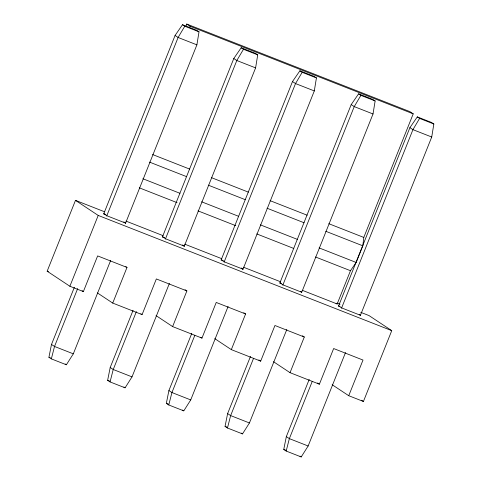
<?xml version="1.0" encoding="UTF-8"?>
<svg xmlns="http://www.w3.org/2000/svg" width="481" height="481" viewBox="0 0 481 481"><rect width="100%" height="100%" fill="white"/><g stroke="black" fill="none" stroke-linecap="round" stroke-linejoin="round"><path stroke-width="0.72" d="M302.2 290.259L337.163 303.986L350.475 270.713L356.168 262.458L362.824 245.821L363.786 237.434L413.215 113.841L409.854 111.61L186.766 24.05L185.931 26.142M125.475 223.4L196.897 44.847L199.008 31.83L196.711 30.303L182.473 24.717L175.078 35.468L103.662 214.021M184.187 246.446L255.603 67.887L257.72 54.87L255.423 53.349L241.179 47.757L233.79 58.508L162.368 237.067M242.893 269.486L314.309 90.933L316.426 77.916L314.129 76.389L299.885 70.803L292.496 81.554L221.08 260.107M301.605 292.532L373.022 113.973L375.132 100.956L372.835 99.435L358.598 93.843L351.202 104.593L279.786 283.153M360.311 315.572L431.728 137.019L433.844 124.002L431.547 122.475L417.304 116.889L409.914 127.639L338.492 306.193M110.69 260.371L73.31 353.836L66.372 364.778L51.347 358.88L48.924 357.275L51.491 344.45L74.369 287.259M169.402 283.411L132.016 376.876L125.084 387.824L110.053 381.92L107.63 380.315L110.203 367.496L133.075 310.299M228.108 306.457L190.729 399.921L183.79 410.864L168.759 404.966L166.336 403.361L168.909 390.536L191.787 333.345M286.814 329.497L249.435 422.961L242.502 433.91L227.471 428.006L225.048 426.4L227.621 413.582L250.493 356.385M345.526 352.543L308.141 446.001L301.208 456.95L286.177 451.052L283.754 449.446L286.327 436.622L309.205 379.431M51.347 358.88L54.521 346.458L77.675 288.57M110.053 381.92L113.233 369.504L136.388 311.61M168.759 404.966L171.939 392.544L194.817 335.353M227.471 428.006L230.646 415.59L253.523 358.393M286.177 451.052L289.358 438.63L312.229 381.439M360.744 312.331L369.029 315.584L391.75 330.645L363.42 401.473L348.743 395.713L363.005 360.059L333.652 348.539L319.39 384.193L290.037 372.673L304.293 337.019L274.94 325.499L260.678 361.147L231.325 349.627L245.587 313.973L216.234 302.453L201.972 338.107L172.619 326.587L186.881 290.933L156.349 278.95L142.087 314.604L112.734 303.078L126.996 267.43L97.643 255.91L83.381 291.558L69.877 286.261L47.156 271.2L75.487 200.367L104.497 211.754M69.877 286.261L98.208 215.428L75.487 200.367M106.692 216.029L178.108 37.476L184.77 26.239L199.008 31.83M189.568 27.664L190.127 26.281L186.766 24.05M165.398 239.075L236.814 60.516L243.476 49.284L257.72 54.87M224.11 262.115L295.526 83.562L302.182 72.324L316.426 77.916M282.816 285.161L354.232 106.602L360.894 95.364L375.132 100.956M341.522 308.201L412.938 129.648L419.6 118.41L433.844 124.002M190.127 26.281L413.215 113.841M196.897 44.847L178.108 37.476L175.078 35.468M255.603 67.887L236.814 60.516L233.79 58.508M314.309 90.933L295.526 83.562L292.496 81.554M373.022 113.973L354.232 106.602L351.202 104.593M431.728 137.019L412.938 129.648L409.914 127.639M152.579 154.539L189.646 169.084M211.327 177.597L248.388 192.141M270.069 200.655L307.137 215.199M328.818 223.707L363.786 237.434M149.525 162.103L186.592 176.647M208.267 185.155L245.334 199.705M267.015 208.213L304.082 222.763M325.757 231.271L362.824 245.821M142.869 178.74L179.936 193.284M201.617 201.798L238.678 216.342M260.359 224.855L297.426 239.4M319.107 247.907L356.168 262.458M139.274 187.812L177.038 202.639M198.016 210.87L235.78 225.691M256.764 233.928L293.825 248.479M315.506 256.986L350.475 270.713M337.259 303.114L340.019 304.196M125.962 221.092L163.029 235.636M184.71 244.144L221.771 258.694M243.452 267.202L280.519 281.752M105.868 214.544L103.782 213.726L106.806 215.735L125.595 223.106L123.779 221.903M164.574 237.59L162.488 236.766L165.518 238.774L184.301 246.152L182.485 244.943M221.891 260.083L223.286 260.63M281.295 283.399L279.906 282.852L282.936 284.86L301.719 292.238L300.511 291.432M340.007 306.445L338.612 305.898L341.642 307.906L360.431 315.277L359.217 314.478M98.208 215.428L391.75 330.645M47.156 271.2L48.509 271.729M73.31 353.836L54.521 346.458L51.491 344.45M132.016 376.876L113.233 369.504L110.203 367.496M190.729 399.921L171.939 392.544L168.909 390.536M249.435 422.961L230.646 415.59L227.621 413.582M308.141 446.001L289.358 438.63L286.327 436.622M48.924 357.275L50.289 357.81M107.63 380.315L109.68 381.12M166.336 403.361L168.386 404.166M225.048 426.4L227.098 427.206M283.754 449.446L285.804 450.246M417.304 116.889L419.6 118.41M358.598 93.843L360.894 95.364M299.885 70.803L302.182 72.324M241.179 47.757L243.476 49.284M182.473 24.717L184.77 26.239M336.045 303.24L337.163 303.986M241.197 267.989L243.013 269.192L224.224 261.82L221.194 259.812M302.453 335.798L304.293 337.019M243.747 312.752L245.587 313.973M361.58 400.252L363.42 401.473M332.161 384.722L348.743 395.713M185.035 289.712L186.881 290.933M317.544 382.972L319.39 384.193M273.455 361.682L290.037 372.673M125.769 266.612L126.996 267.43M258.838 359.926L260.678 361.147M214.748 338.636L231.325 349.627M200.745 337.289L201.972 338.107M156.036 315.596L172.619 326.587M140.861 313.786L142.087 314.604M97.384 292.905L112.734 303.078M82.155 290.746L83.381 291.558M299.994 456.144L301.208 456.95M241.288 433.104L242.502 433.91M182.582 410.059L183.79 410.864M123.87 387.019L125.084 387.824M65.163 363.979L66.372 364.778"/></g></svg>
